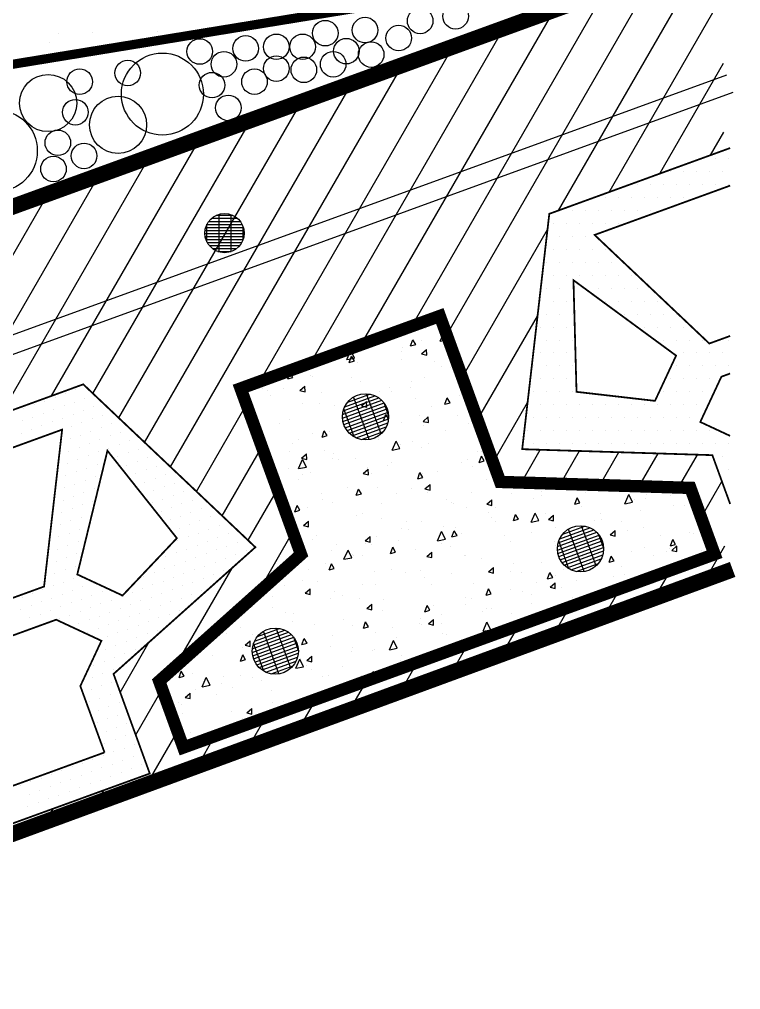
# Model space of a CAD drawing. Header units: inches. Extents: x -370 to 18, y -197 to 199.
# Drawn here: x -228.008 to -226.19, y -25.693 to -23.247 of the extents above; entities that cross this region are included whole.
import ezdxf

# ---------------------------------------------------------------- set-up
doc = ezdxf.new("R2010")
doc.units = ezdxf.units.IN
doc.header["$MEASUREMENT"] = 0
doc.layers.add('TRAMAS', color=7, linetype='Continuous')

# ---------------------------------------------------------------- blocks, each defined once
blk = doc.blocks.new('*X577')
at = {"color": 0}
for p, q in [((8.71875, 5.4375), (8.71875, 5.4375)), ((8.75, 5.4375), (8.75, 5.4375)), ((8.78125, 5.4375), (8.78125, 5.4375)), ((8.8125, 5.4375), (8.8125, 5.4375)), ((8.84375, 5.4375), (8.84375, 5.4375)), ((8.875, 5.4375), (8.875, 5.4375)), ((8.703125, 5.40625), (8.703125, 5.40625)), ((8.734375, 5.40625), (8.734375, 5.40625)), ((8.765625, 5.40625), (8.765625, 5.40625)), ((8.796875, 5.40625), (8.796875, 5.40625)), ((8.828125, 5.40625), (8.828125, 5.40625)), ((8.859375, 5.40625), (8.859375, 5.40625)), ((8.890625, 5.40625), (8.890625, 5.40625)), ((8.6875, 5.375), (8.6875, 5.375)), ((8.71875, 5.375), (8.71875, 5.375)), ((8.75, 5.375), (8.75, 5.375)), ((8.78125, 5.375), (8.78125, 5.375)), ((8.8125, 5.375), (8.8125, 5.375)), ((8.84375, 5.375), (8.84375, 5.375)), ((8.875, 5.375), (8.875, 5.375)), ((8.90625, 5.375), (8.90625, 5.375)), ((8.828125, 5.34375), (8.828125, 5.34375)), ((8.859375, 5.34375), (8.859375, 5.34375)), ((8.890625, 5.34375), (8.890625, 5.34375)), ((8.921875, 5.34375), (8.921875, 5.34375)), ((8.8125, 5.3125), (8.8125, 5.3125)), ((8.84375, 5.3125), (8.84375, 5.3125)), ((8.875, 5.3125), (8.875, 5.3125)), ((8.90625, 5.3125), (8.90625, 5.3125)), ((8.9375, 5.3125), (8.9375, 5.3125)), ((8.796875, 5.28125), (8.796875, 5.28125)), ((8.828125, 5.28125), (8.828125, 5.28125)), ((8.859375, 5.28125), (8.859375, 5.28125)), ((8.890625, 5.28125), (8.890625, 5.28125)), ((8.921875, 5.28125), (8.921875, 5.28125)), ((8.953125, 5.28125), (8.953125, 5.28125)), ((8.78125, 5.25), (8.78125, 5.25)), ((8.8125, 5.25), (8.8125, 5.25)), ((8.84375, 5.25), (8.84375, 5.25)), ((8.875, 5.25), (8.875, 5.25)), ((8.90625, 5.25), (8.90625, 5.25)), ((8.9375, 5.25), (8.9375, 5.25)), ((8.96875, 5.25), (8.96875, 5.25)), ((8.765625, 5.21875), (8.765625, 5.21875)), ((8.796875, 5.21875), (8.796875, 5.21875)), ((8.828125, 5.21875), (8.828125, 5.21875)), ((8.859375, 5.21875), (8.859375, 5.21875)), ((8.921875, 5.21875), (8.921875, 5.21875)), ((8.953125, 5.21875), (8.953125, 5.21875)), ((8.984375, 5.21875), (8.984375, 5.21875)), ((8.75, 5.1875), (8.75, 5.1875)), ((8.78125, 5.1875), (8.78125, 5.1875)), ((8.8125, 5.1875), (8.8125, 5.1875)), ((8.84375, 5.1875), (8.84375, 5.1875)), ((8.9375, 5.1875), (8.9375, 5.1875)), ((8.96875, 5.1875), (8.96875, 5.1875)), ((9, 5.1875), (9, 5.1875)), ((8.734375, 5.15625), (8.734375, 5.15625)), ((8.765625, 5.15625), (8.765625, 5.15625)), ((8.796875, 5.15625), (8.796875, 5.15625)), ((8.828125, 5.15625), (8.828125, 5.15625)), ((8.953125, 5.15625), (8.953125, 5.15625)), ((8.984375, 5.15625), (8.984375, 5.15625)), ((9.015625, 5.15625), (9.015625, 5.15625)), ((8.71875, 5.125), (8.71875, 5.125)), ((8.75, 5.125), (8.75, 5.125)), ((8.78125, 5.125), (8.78125, 5.125)), ((8.8125, 5.125), (8.8125, 5.125)), ((8.96875, 5.125), (8.96875, 5.125)), ((9, 5.125), (9, 5.125)), ((9.03125, 5.125), (9.03125, 5.125)), ((8.703125, 5.09375), (8.703125, 5.09375)), ((8.734375, 5.09375), (8.734375, 5.09375)), ((8.765625, 5.09375), (8.765625, 5.09375)), ((8.796875, 5.09375), (8.796875, 5.09375)), ((8.953125, 5.09375), (8.953125, 5.09375)), ((8.984375, 5.09375), (8.984375, 5.09375)), ((9.015625, 5.09375), (9.015625, 5.09375)), ((9.046875, 5.09375), (9.046875, 5.09375)), ((8.6875, 5.0625), (8.6875, 5.0625)), ((8.71875, 5.0625), (8.71875, 5.0625)), ((8.75, 5.0625), (8.75, 5.0625)), ((8.96875, 5.0625), (8.96875, 5.0625)), ((9, 5.0625), (9, 5.0625)), ((9.03125, 5.0625), (9.03125, 5.0625)), ((9.0625, 5.0625), (9.0625, 5.0625)), ((8.671875, 5.03125), (8.671875, 5.03125)), ((8.703125, 5.03125), (8.703125, 5.03125)), ((8.734375, 5.03125), (8.734375, 5.03125)), ((8.984375, 5.03125), (8.984375, 5.03125)), ((9.015625, 5.03125), (9.015625, 5.03125)), ((9.046875, 5.03125), (9.046875, 5.03125)), ((9.078125, 5.03125), (9.078125, 5.03125)), ((8.65625, 5), (8.65625, 5)), ((8.6875, 5), (8.6875, 5)), ((8.71875, 5), (8.71875, 5)), ((9, 5), (9, 5)), ((9.03125, 5), (9.03125, 5)), ((9.0625, 5), (9.0625, 5)), ((9.09375, 5), (9.09375, 5)), ((8.640625, 4.96875), (8.640625, 4.96875)), ((8.671875, 4.96875), (8.671875, 4.96875)), ((8.703125, 4.96875), (8.703125, 4.96875)), ((9.015625, 4.96875), (9.015625, 4.96875)), ((9.046875, 4.96875), (9.046875, 4.96875)), ((9.078125, 4.96875), (9.078125, 4.96875)), ((9.109375, 4.96875), (9.109375, 4.96875)), ((8.53125, 4.9375), (8.53125, 4.9375)), ((8.5625, 4.9375), (8.5625, 4.9375)), ((8.59375, 4.9375), (8.59375, 4.9375)), ((8.625, 4.9375), (8.625, 4.9375)), ((8.65625, 4.9375), (8.65625, 4.9375)), ((8.6875, 4.9375), (8.6875, 4.9375)), ((9, 4.9375), (9, 4.9375)), ((9.03125, 4.9375), (9.03125, 4.9375)), ((9.0625, 4.9375), (9.0625, 4.9375)), ((9.09375, 4.9375), (9.09375, 4.9375)), ((9.125, 4.9375), (9.125, 4.9375)), ((8.515625, 4.90625), (8.515625, 4.90625)), ((8.546875, 4.90625), (8.546875, 4.90625)), ((8.578125, 4.90625), (8.578125, 4.90625)), ((8.609375, 4.90625), (8.609375, 4.90625)), ((8.640625, 4.90625), (8.640625, 4.90625)), ((8.671875, 4.90625), (8.671875, 4.90625)), ((8.703125, 4.90625), (8.703125, 4.90625)), ((8.734375, 4.90625), (8.734375, 4.90625)), ((8.953125, 4.90625), (8.953125, 4.90625)), ((8.984375, 4.90625), (8.984375, 4.90625)), ((9.015625, 4.90625), (9.015625, 4.90625)), ((9.046875, 4.90625), (9.046875, 4.90625)), ((9.078125, 4.90625), (9.078125, 4.90625)), ((9.109375, 4.90625), (9.109375, 4.90625)), ((9.140625, 4.90625), (9.140625, 4.90625)), ((8.53125, 4.875), (8.53125, 4.875)), ((8.5625, 4.875), (8.5625, 4.875)), ((8.59375, 4.875), (8.59375, 4.875)), ((8.625, 4.875), (8.625, 4.875)), ((8.65625, 4.875), (8.65625, 4.875)), ((8.6875, 4.875), (8.6875, 4.875)), ((8.71875, 4.875), (8.71875, 4.875)), ((8.75, 4.875), (8.75, 4.875)), ((8.875, 4.875), (8.875, 4.875)), ((8.90625, 4.875), (8.90625, 4.875)), ((8.9375, 4.875), (8.9375, 4.875)), ((8.96875, 4.875), (8.96875, 4.875)), ((9, 4.875), (9, 4.875)), ((9.03125, 4.875), (9.03125, 4.875)), ((9.0625, 4.875), (9.0625, 4.875)), ((9.09375, 4.875), (9.09375, 4.875)), ((9.125, 4.875), (9.125, 4.875)), ((9.15625, 4.875), (9.15625, 4.875)), ((8.609375, 4.84375), (8.609375, 4.84375)), ((8.640625, 4.84375), (8.640625, 4.84375)), ((8.671875, 4.84375), (8.671875, 4.84375)), ((8.703125, 4.84375), (8.703125, 4.84375)), ((8.734375, 4.84375), (8.734375, 4.84375)), ((8.765625, 4.84375), (8.765625, 4.84375)), ((8.796875, 4.84375), (8.796875, 4.84375)), ((8.828125, 4.84375), (8.828125, 4.84375)), ((8.859375, 4.84375), (8.859375, 4.84375)), ((8.890625, 4.84375), (8.890625, 4.84375)), ((8.921875, 4.84375), (8.921875, 4.84375)), ((8.953125, 4.84375), (8.953125, 4.84375)), ((8.984375, 4.84375), (8.984375, 4.84375)), ((9.015625, 4.84375), (9.015625, 4.84375)), ((9.046875, 4.84375), (9.046875, 4.84375)), ((9.078125, 4.84375), (9.078125, 4.84375)), ((9.109375, 4.84375), (9.109375, 4.84375)), ((9.140625, 4.84375), (9.140625, 4.84375)), ((9.171875, 4.84375), (9.171875, 4.84375)), ((8.65625, 4.8125), (8.65625, 4.8125)), ((8.6875, 4.8125), (8.6875, 4.8125)), ((8.71875, 4.8125), (8.71875, 4.8125)), ((8.75, 4.8125), (8.75, 4.8125)), ((8.78125, 4.8125), (8.78125, 4.8125)), ((8.8125, 4.8125), (8.8125, 4.8125)), ((8.84375, 4.8125), (8.84375, 4.8125)), ((8.875, 4.8125), (8.875, 4.8125)), ((8.90625, 4.8125), (8.90625, 4.8125)), ((8.9375, 4.8125), (8.9375, 4.8125)), ((8.96875, 4.8125), (8.96875, 4.8125)), ((9, 4.8125), (9, 4.8125)), ((9.03125, 4.8125), (9.03125, 4.8125)), ((9.0625, 4.8125), (9.0625, 4.8125)), ((9.09375, 4.8125), (9.09375, 4.8125)), ((8.671875, 4.78125), (8.671875, 4.78125)), ((8.703125, 4.78125), (8.703125, 4.78125)), ((8.734375, 4.78125), (8.734375, 4.78125)), ((8.765625, 4.78125), (8.765625, 4.78125)), ((8.796875, 4.78125), (8.796875, 4.78125)), ((8.828125, 4.78125), (8.828125, 4.78125)), ((8.859375, 4.78125), (8.859375, 4.78125)), ((8.890625, 4.78125), (8.890625, 4.78125)), ((8.921875, 4.78125), (8.921875, 4.78125)), ((8.953125, 4.78125), (8.953125, 4.78125)), ((8.984375, 4.78125), (8.984375, 4.78125)), ((9.015625, 4.78125), (9.015625, 4.78125)), ((8.71875, 4.75), (8.71875, 4.75)), ((8.75, 4.75), (8.75, 4.75)), ((8.78125, 4.75), (8.78125, 4.75)), ((8.8125, 4.75), (8.8125, 4.75)), ((8.84375, 4.75), (8.84375, 4.75)), ((8.875, 4.75), (8.875, 4.75)), ((8.90625, 4.75), (8.90625, 4.75)), ((8.9375, 4.75), (8.9375, 4.75)), ((8.703125, 4.71875), (8.703125, 4.71875)), ((8.734375, 4.71875), (8.734375, 4.71875)), ((8.765625, 4.71875), (8.765625, 4.71875)), ((8.796875, 4.71875), (8.796875, 4.71875)), ((8.828125, 4.71875), (8.828125, 4.71875)), ((8.859375, 4.71875), (8.859375, 4.71875)), ((8.65625, 4.6875), (8.65625, 4.6875)), ((8.6875, 4.6875), (8.6875, 4.6875)), ((8.71875, 4.6875), (8.71875, 4.6875)), ((8.75, 4.6875), (8.75, 4.6875)), ((8.78125, 4.6875), (8.78125, 4.6875)), ((8.640625, 4.65625), (8.640625, 4.65625)), ((8.671875, 4.65625), (8.671875, 4.65625)), ((8.703125, 4.65625), (8.703125, 4.65625)), ((8.625, 4.625), (8.625, 4.625)), ((8.65625, 4.625), (8.65625, 4.625)), ((8.6875, 4.625), (8.6875, 4.625)), ((8.609375, 4.59375), (8.609375, 4.59375)), ((8.640625, 4.59375), (8.640625, 4.59375)), ((8.671875, 4.59375), (8.671875, 4.59375)), ((8.625, 4.5625), (8.625, 4.5625)), ((8.65625, 4.5625), (8.65625, 4.5625)), ((8.6875, 4.5625), (8.6875, 4.5625)), ((8.609375, 4.53125), (8.609375, 4.53125)), ((8.640625, 4.53125), (8.640625, 4.53125)), ((8.671875, 4.53125), (8.671875, 4.53125)), ((8.625, 4.5), (8.625, 4.5)), ((8.65625, 4.5), (8.65625, 4.5)), ((8.6875, 4.5), (8.6875, 4.5)), ((8.609375, 4.46875), (8.609375, 4.46875)), ((8.640625, 4.46875), (8.640625, 4.46875)), ((8.671875, 4.46875), (8.671875, 4.46875)), ((8.34375, 4.4375), (8.34375, 4.4375)), ((8.375, 4.4375), (8.375, 4.4375)), ((8.40625, 4.4375), (8.40625, 4.4375)), ((8.4375, 4.4375), (8.4375, 4.4375)), ((8.46875, 4.4375), (8.46875, 4.4375)), ((8.5, 4.4375), (8.5, 4.4375)), ((8.53125, 4.4375), (8.53125, 4.4375)), ((8.5625, 4.4375), (8.5625, 4.4375)), ((8.59375, 4.4375), (8.59375, 4.4375)), ((8.625, 4.4375), (8.625, 4.4375)), ((8.65625, 4.4375), (8.65625, 4.4375)), ((8.6875, 4.4375), (8.6875, 4.4375)), ((8.359375, 4.40625), (8.359375, 4.40625)), ((8.390625, 4.40625), (8.390625, 4.40625)), ((8.421875, 4.40625), (8.421875, 4.40625)), ((8.453125, 4.40625), (8.453125, 4.40625)), ((8.484375, 4.40625), (8.484375, 4.40625)), ((8.515625, 4.40625), (8.515625, 4.40625)), ((8.546875, 4.40625), (8.546875, 4.40625)), ((8.578125, 4.40625), (8.578125, 4.40625)), ((8.609375, 4.40625), (8.609375, 4.40625)), ((8.640625, 4.40625), (8.640625, 4.40625)), ((8.671875, 4.40625), (8.671875, 4.40625)), ((8.34375, 4.375), (8.34375, 4.375)), ((8.375, 4.375), (8.375, 4.375)), ((8.40625, 4.375), (8.40625, 4.375)), ((8.4375, 4.375), (8.4375, 4.375)), ((8.46875, 4.375), (8.46875, 4.375)), ((8.5, 4.375), (8.5, 4.375)), ((8.53125, 4.375), (8.53125, 4.375)), ((8.5625, 4.375), (8.5625, 4.375)), ((8.59375, 4.375), (8.59375, 4.375)), ((8.625, 4.375), (8.625, 4.375)), ((8.65625, 4.375), (8.65625, 4.375)), ((8.6875, 4.375), (8.6875, 4.375))]:
    blk.add_line(p, q, dxfattribs=at)
blk = doc.blocks.new('*X580')
at = {"color": 0}
for p, q in [((7.7326, 5.7933), (7.9504, 6.1704)), ((7.5712, 5.6137), (7.8739, 6.1381)), ((7.5207, 5.6262), (7.7998, 6.1097)), ((7.8057, 5.8199), (7.9707, 6.1057)), ((7.4476, 5.5996), (7.7267, 6.0831)), ((7.3745, 5.573), (7.6537, 6.0565)), ((7.3014, 5.5464), (7.5806, 6.03)), ((7.1724, 5.423), (7.5075, 6.0034)), ((7.8788, 5.8465), (7.971, 6.0061)), ((7.1351, 5.4584), (7.4344, 5.9768)), ((7.0978, 5.4937), (7.3614, 5.9503)), ((7.0605, 5.5291), (7.2883, 5.9237)), ((7.9519, 5.8731), (7.9712, 5.9065)), ((7.0007, 5.5255), (7.2152, 5.8971)), ((6.9276, 5.4989), (7.1421, 5.8706)), ((6.8545, 5.4723), (7.0691, 5.844)), ((6.7814, 5.4457), (6.996, 5.8174)), ((7.5935, 5.5523), (7.7167, 5.7657)), ((7.6158, 5.491), (7.7023, 5.6409)), ((7.2098, 5.3877), (7.2822, 5.5131)), ((7.6382, 5.4297), (7.688, 5.516)), ((7.2471, 5.3523), (7.3045, 5.4517)), ((7.679, 5.4004), (7.7063, 5.4478)), ((7.7357, 5.3986), (7.763, 5.446)), ((7.7924, 5.3968), (7.8197, 5.4442)), ((7.8491, 5.395), (7.8765, 5.4424)), ((7.9058, 5.3932), (7.9332, 5.4406)), ((7.9385, 5.35), (7.9686, 5.402)), ((7.2844, 5.317), (7.3268, 5.3904)), ((7.2979, 5.2403), (7.3491, 5.3291)), ((7.9446, 5.2604), (7.9726, 5.309)), ((7.1785, 5.1336), (7.2613, 5.2769)), ((7.8713, 5.2335), (7.8946, 5.2738)), ((7.798, 5.2066), (7.8215, 5.2472)), ((7.7248, 5.1797), (7.7484, 5.2206)), ((7.6515, 5.1527), (7.6753, 5.194)), ((7.0999, 5.0974), (7.1419, 5.1702)), ((7.5782, 5.1258), (7.6022, 5.1674)), ((7.5049, 5.0989), (7.5291, 5.1408)), ((7.4316, 5.072), (7.456, 5.1142)), ((7.1222, 5.0361), (7.1604, 5.1021)), ((7.3584, 5.0451), (7.3829, 5.0876)), ((7.2851, 5.0181), (7.3098, 5.061)), ((7.1385, 4.9643), (7.1827, 5.0408)), ((7.2118, 4.9912), (7.2367, 5.0344)), ((7.0653, 4.9374), (7.076, 4.9559)), ((6.992, 4.9105), (7.0029, 4.9293))]:
    blk.add_line(p, q, dxfattribs=at)
blk = doc.blocks.new('*X579')
at = {"color": 0}
for p, q in [((7.940625, 5.86875), (7.940625, 5.86875)), ((7.959375, 5.86875), (7.959375, 5.86875)), ((7.978125, 5.86875), (7.978125, 5.86875)), ((7.89375, 5.85), (7.89375, 5.85)), ((7.9125, 5.85), (7.9125, 5.85)), ((7.93125, 5.85), (7.93125, 5.85)), ((7.95, 5.85), (7.95, 5.85)), ((7.96875, 5.85), (7.96875, 5.85)), ((7.846875, 5.83125), (7.846875, 5.83125)), ((7.865625, 5.83125), (7.865625, 5.83125)), ((7.884375, 5.83125), (7.884375, 5.83125)), ((7.903125, 5.83125), (7.903125, 5.83125)), ((7.921875, 5.83125), (7.921875, 5.83125)), ((7.940625, 5.83125), (7.940625, 5.83125)), ((7.959375, 5.83125), (7.959375, 5.83125)), ((7.978125, 5.83125), (7.978125, 5.83125)), ((7.8, 5.8125), (7.8, 5.8125)), ((7.81875, 5.8125), (7.81875, 5.8125)), ((7.8375, 5.8125), (7.8375, 5.8125)), ((7.85625, 5.8125), (7.85625, 5.8125)), ((7.875, 5.8125), (7.875, 5.8125)), ((7.89375, 5.8125), (7.89375, 5.8125)), ((7.9125, 5.8125), (7.9125, 5.8125)), ((7.93125, 5.8125), (7.93125, 5.8125)), ((7.734375, 5.79375), (7.734375, 5.79375)), ((7.753125, 5.79375), (7.753125, 5.79375)), ((7.771875, 5.79375), (7.771875, 5.79375)), ((7.790625, 5.79375), (7.790625, 5.79375)), ((7.809375, 5.79375), (7.809375, 5.79375)), ((7.828125, 5.79375), (7.828125, 5.79375)), ((7.846875, 5.79375), (7.846875, 5.79375)), ((7.865625, 5.79375), (7.865625, 5.79375)), ((7.725, 5.775), (7.725, 5.775)), ((7.74375, 5.775), (7.74375, 5.775)), ((7.7625, 5.775), (7.7625, 5.775)), ((7.78125, 5.775), (7.78125, 5.775)), ((7.8, 5.775), (7.8, 5.775)), ((7.81875, 5.775), (7.81875, 5.775)), ((7.715625, 5.75625), (7.715625, 5.75625)), ((7.734375, 5.75625), (7.734375, 5.75625)), ((7.753125, 5.75625), (7.753125, 5.75625)), ((7.771875, 5.75625), (7.771875, 5.75625)), ((7.725, 5.7375), (7.725, 5.7375)), ((7.74375, 5.7375), (7.74375, 5.7375)), ((7.7625, 5.7375), (7.7625, 5.7375)), ((7.78125, 5.7375), (7.78125, 5.7375)), ((7.8, 5.7375), (7.8, 5.7375)), ((7.715625, 5.71875), (7.715625, 5.71875)), ((7.734375, 5.71875), (7.734375, 5.71875)), ((7.753125, 5.71875), (7.753125, 5.71875)), ((7.771875, 5.71875), (7.771875, 5.71875)), ((7.790625, 5.71875), (7.790625, 5.71875)), ((7.809375, 5.71875), (7.809375, 5.71875)), ((7.725, 5.7), (7.725, 5.7)), ((7.74375, 5.7), (7.74375, 5.7)), ((7.7625, 5.7), (7.7625, 5.7)), ((7.78125, 5.7), (7.78125, 5.7)), ((7.8, 5.7), (7.8, 5.7)), ((7.81875, 5.7), (7.81875, 5.7)), ((7.8375, 5.7), (7.8375, 5.7)), ((7.715625, 5.68125), (7.715625, 5.68125)), ((7.734375, 5.68125), (7.734375, 5.68125)), ((7.753125, 5.68125), (7.753125, 5.68125)), ((7.771875, 5.68125), (7.771875, 5.68125)), ((7.790625, 5.68125), (7.790625, 5.68125)), ((7.809375, 5.68125), (7.809375, 5.68125)), ((7.828125, 5.68125), (7.828125, 5.68125)), ((7.846875, 5.68125), (7.846875, 5.68125)), ((7.865625, 5.68125), (7.865625, 5.68125)), ((7.70625, 5.6625), (7.70625, 5.6625)), ((7.725, 5.6625), (7.725, 5.6625)), ((7.74375, 5.6625), (7.74375, 5.6625)), ((7.8, 5.6625), (7.8, 5.6625)), ((7.81875, 5.6625), (7.81875, 5.6625)), ((7.8375, 5.6625), (7.8375, 5.6625)), ((7.85625, 5.6625), (7.85625, 5.6625)), ((7.875, 5.6625), (7.875, 5.6625)), ((7.715625, 5.64375), (7.715625, 5.64375)), ((7.734375, 5.64375), (7.734375, 5.64375)), ((7.753125, 5.64375), (7.753125, 5.64375)), ((7.828125, 5.64375), (7.828125, 5.64375)), ((7.846875, 5.64375), (7.846875, 5.64375)), ((7.865625, 5.64375), (7.865625, 5.64375)), ((7.884375, 5.64375), (7.884375, 5.64375)), ((7.903125, 5.64375), (7.903125, 5.64375)), ((7.70625, 5.625), (7.70625, 5.625)), ((7.725, 5.625), (7.725, 5.625)), ((7.74375, 5.625), (7.74375, 5.625)), ((7.85625, 5.625), (7.85625, 5.625)), ((7.875, 5.625), (7.875, 5.625)), ((7.89375, 5.625), (7.89375, 5.625)), ((7.9125, 5.625), (7.9125, 5.625)), ((7.715625, 5.60625), (7.715625, 5.60625)), ((7.734375, 5.60625), (7.734375, 5.60625)), ((7.753125, 5.60625), (7.753125, 5.60625)), ((7.884375, 5.60625), (7.884375, 5.60625)), ((7.903125, 5.60625), (7.903125, 5.60625)), ((7.921875, 5.60625), (7.921875, 5.60625)), ((7.940625, 5.60625), (7.940625, 5.60625)), ((7.978125, 5.60625), (7.978125, 5.60625)), ((7.70625, 5.5875), (7.70625, 5.5875)), ((7.725, 5.5875), (7.725, 5.5875)), ((7.74375, 5.5875), (7.74375, 5.5875)), ((7.9125, 5.5875), (7.9125, 5.5875)), ((7.93125, 5.5875), (7.93125, 5.5875)), ((7.95, 5.5875), (7.95, 5.5875)), ((7.96875, 5.5875), (7.96875, 5.5875)), ((7.696875, 5.56875), (7.696875, 5.56875)), ((7.715625, 5.56875), (7.715625, 5.56875)), ((7.734375, 5.56875), (7.734375, 5.56875)), ((7.753125, 5.56875), (7.753125, 5.56875)), ((7.903125, 5.56875), (7.903125, 5.56875)), ((7.921875, 5.56875), (7.921875, 5.56875)), ((7.940625, 5.56875), (7.940625, 5.56875)), ((7.959375, 5.56875), (7.959375, 5.56875)), ((7.978125, 5.56875), (7.978125, 5.56875)), ((7.70625, 5.55), (7.70625, 5.55)), ((7.725, 5.55), (7.725, 5.55)), ((7.74375, 5.55), (7.74375, 5.55)), ((7.89375, 5.55), (7.89375, 5.55)), ((7.9125, 5.55), (7.9125, 5.55)), ((7.93125, 5.55), (7.93125, 5.55)), ((7.95, 5.55), (7.95, 5.55)), ((7.696875, 5.53125), (7.696875, 5.53125)), ((7.715625, 5.53125), (7.715625, 5.53125)), ((7.734375, 5.53125), (7.734375, 5.53125)), ((7.753125, 5.53125), (7.753125, 5.53125)), ((7.884375, 5.53125), (7.884375, 5.53125)), ((7.903125, 5.53125), (7.903125, 5.53125)), ((7.921875, 5.53125), (7.921875, 5.53125)), ((7.940625, 5.53125), (7.940625, 5.53125)), ((7.70625, 5.5125), (7.70625, 5.5125)), ((7.725, 5.5125), (7.725, 5.5125)), ((7.74375, 5.5125), (7.74375, 5.5125)), ((7.7625, 5.5125), (7.7625, 5.5125)), ((7.78125, 5.5125), (7.78125, 5.5125)), ((7.8, 5.5125), (7.8, 5.5125)), ((7.81875, 5.5125), (7.81875, 5.5125)), ((7.8375, 5.5125), (7.8375, 5.5125)), ((7.85625, 5.5125), (7.85625, 5.5125)), ((7.875, 5.5125), (7.875, 5.5125)), ((7.89375, 5.5125), (7.89375, 5.5125)), ((7.9125, 5.5125), (7.9125, 5.5125)), ((7.93125, 5.5125), (7.93125, 5.5125)), ((7.696875, 5.49375), (7.696875, 5.49375)), ((7.715625, 5.49375), (7.715625, 5.49375)), ((7.734375, 5.49375), (7.734375, 5.49375)), ((7.753125, 5.49375), (7.753125, 5.49375)), ((7.771875, 5.49375), (7.771875, 5.49375)), ((7.790625, 5.49375), (7.790625, 5.49375)), ((7.809375, 5.49375), (7.809375, 5.49375)), ((7.828125, 5.49375), (7.828125, 5.49375)), ((7.846875, 5.49375), (7.846875, 5.49375)), ((7.865625, 5.49375), (7.865625, 5.49375)), ((7.884375, 5.49375), (7.884375, 5.49375)), ((7.903125, 5.49375), (7.903125, 5.49375)), ((7.921875, 5.49375), (7.921875, 5.49375)), ((7.6875, 5.475), (7.6875, 5.475)), ((7.70625, 5.475), (7.70625, 5.475)), ((7.725, 5.475), (7.725, 5.475)), ((7.74375, 5.475), (7.74375, 5.475)), ((7.7625, 5.475), (7.7625, 5.475)), ((7.78125, 5.475), (7.78125, 5.475)), ((7.8, 5.475), (7.8, 5.475)), ((7.81875, 5.475), (7.81875, 5.475)), ((7.8375, 5.475), (7.8375, 5.475)), ((7.85625, 5.475), (7.85625, 5.475)), ((7.875, 5.475), (7.875, 5.475)), ((7.89375, 5.475), (7.89375, 5.475)), ((7.9125, 5.475), (7.9125, 5.475)), ((7.93125, 5.475), (7.93125, 5.475)), ((7.95, 5.475), (7.95, 5.475)), ((7.696875, 5.45625), (7.696875, 5.45625)), ((7.715625, 5.45625), (7.715625, 5.45625)), ((7.734375, 5.45625), (7.734375, 5.45625)), ((7.753125, 5.45625), (7.753125, 5.45625)), ((7.771875, 5.45625), (7.771875, 5.45625)), ((7.790625, 5.45625), (7.790625, 5.45625)), ((7.809375, 5.45625), (7.809375, 5.45625)), ((7.828125, 5.45625), (7.828125, 5.45625)), ((7.846875, 5.45625), (7.846875, 5.45625)), ((7.865625, 5.45625), (7.865625, 5.45625)), ((7.884375, 5.45625), (7.884375, 5.45625)), ((7.903125, 5.45625), (7.903125, 5.45625)), ((7.921875, 5.45625), (7.921875, 5.45625)), ((7.940625, 5.45625), (7.940625, 5.45625)), ((7.959375, 5.45625), (7.959375, 5.45625)), ((7.978125, 5.45625), (7.978125, 5.45625)), ((7.96875, 5.4375), (7.96875, 5.4375)), ((7.978125, 5.41875), (7.978125, 5.41875)), ((7.978125, 5.38125), (7.978125, 5.38125))]:
    blk.add_line(p, q, dxfattribs=at)
blk = doc.blocks.new('*X572')
at = {"color": 0}
for p, q in [((4.7644, -1.5469), (4.7969, -1.5469)), ((4.7673, -1.5437), (4.7941, -1.5437)), ((4.7721, -1.5406), (4.7893, -1.5406)), ((4.775, -1.5785), (4.775, -1.5395)), ((4.7875, -1.5781), (4.7875, -1.5399)), ((4.7605, -1.5562), (4.8008, -1.5562)), ((4.7612, -1.5531), (4.8001, -1.5531)), ((4.7625, -1.5681), (4.7625, -1.5499)), ((4.7625, -1.55), (4.7989, -1.55)), ((4.8, -1.5652), (4.8, -1.5528)), ((4.7604, -1.5594), (4.801, -1.5594)), ((4.7607, -1.5625), (4.8007, -1.5625)), ((4.7615, -1.5656), (4.7999, -1.5656)), ((4.7628, -1.5688), (4.7985, -1.5688)), ((4.7649, -1.5719), (4.7964, -1.5719)), ((4.7681, -1.575), (4.7932, -1.575)), ((4.7738, -1.5781), (4.7876, -1.5781))]:
    blk.add_line(p, q, dxfattribs=at)
blk = doc.blocks.new('*X574')
at = {"color": 0}
for p, q in [((3.4973, 4.2665), (3.4973, 4.2665)), ((3.5402, 4.2661), (3.5402, 4.2661)), ((3.6219, 4.2667), (3.6219, 4.2667)), ((3.4859, 4.255), (3.4859, 4.255)), ((3.5906, 4.2563), (3.5906, 4.2563))]:
    blk.add_line(p, q, dxfattribs=at)
blk = doc.blocks.new('*X575')
at = {"color": 0}
for p, q in [((9.3573, 5.2794), (9.3573, 5.2794)), ((9.4349, 5.28), (9.4469, 5.2944)), ((9.4349, 5.28), (9.4498, 5.2787)), ((9.4498, 5.2787), (9.4469, 5.2943)), ((9.4496, 5.296), (9.4496, 5.296)), ((9.5603, 5.2832), (9.5603, 5.2832)), ((9.583, 5.2904), (9.583, 5.2904)), ((9.6101, 5.274), (9.6296, 5.2943)), ((9.6142, 5.2643), (9.6263, 5.2787)), ((9.6292, 5.263), (9.6263, 5.2787)), ((9.6324, 5.2706), (9.6296, 5.2943)), ((9.6296, 5.2859), (9.6296, 5.2859)), ((9.7165, 5.2848), (9.7165, 5.2848)), ((9.85, 5.2791), (9.85, 5.2791)), ((9.3688, 5.2681), (9.3688, 5.2681)), ((9.3735, 5.2512), (9.3735, 5.2512)), ((9.4145, 5.2582), (9.4145, 5.2582)), ((9.4998, 5.2672), (9.4998, 5.2672)), ((9.5023, 5.2625), (9.5023, 5.2625)), ((9.6101, 5.274), (9.6324, 5.2706)), ((9.6142, 5.2643), (9.6291, 5.263)), ((9.6358, 5.2568), (9.6358, 5.2568)), ((9.7692, 5.2512), (9.7692, 5.2512)), ((9.7935, 5.2486), (9.8056, 5.263)), ((9.7935, 5.2486), (9.8085, 5.2473)), ((9.8085, 5.2473), (9.8056, 5.263)), ((9.8272, 5.2513), (9.8272, 5.2513)), ((9.8769, 5.2326), (9.8964, 5.2529)), ((9.8992, 5.2292), (9.8964, 5.2529)), ((9.4556, 5.237), (9.4731, 5.2437)), ((9.4556, 5.237), (9.4681, 5.2286)), ((9.4681, 5.2286), (9.4731, 5.2437)), ((9.6067, 5.2223), (9.6067, 5.2223)), ((9.7549, 5.2203), (9.7549, 5.2203)), ((9.7646, 5.2431), (9.7646, 5.2431)), ((9.8149, 5.2169), (9.8324, 5.2236)), ((9.8273, 5.2085), (9.8324, 5.2236)), ((9.8769, 5.2326), (9.8992, 5.2292)), ((9.8812, 5.2363), (9.8812, 5.2363)), ((9.4494, 5.2016), (9.4494, 5.2016)), ((9.512, 5.2098), (9.512, 5.2098)), ((9.6266, 5.2027), (9.6266, 5.2027)), ((9.8149, 5.2169), (9.8273, 5.2085)), ((9.3705, 5.1679), (9.3705, 5.1679)), ((9.3998, 5.169), (9.3998, 5.169)), ((9.4967, 5.1839), (9.4967, 5.1839)), ((9.8415, 5.1841), (9.8415, 5.1841)), ((9.8561, 5.1652), (9.8561, 5.1652)), ((9.5333, 5.1633), (9.5333, 5.1633)), ((9.6049, 5.1363), (9.6224, 5.143)), ((9.6173, 5.1279), (9.6224, 5.143)), ((9.6668, 5.1577), (9.6668, 5.1577)), ((9.6957, 5.1591), (9.6957, 5.1591)), ((9.6988, 5.1445), (9.6988, 5.1445)), ((9.7614, 5.1527), (9.7614, 5.1527)), ((9.8002, 5.1521), (9.8002, 5.1521)), ((9.8782, 5.1531), (9.8782, 5.1531)), ((9.3, 5.1192), (9.3023, 5.122)), ((9.3052, 5.1063), (9.3023, 5.122)), ((9.4463, 5.1112), (9.4463, 5.1112)), ((9.5409, 5.1237), (9.5409, 5.1237)), ((9.5499, 5.134), (9.5499, 5.134)), ((9.6049, 5.1363), (9.6173, 5.1279)), ((9.6235, 5.1195), (9.6235, 5.1195)), ((9.7519, 5.1371), (9.7519, 5.1371)), ((9.3, 5.1068), (9.3052, 5.1063)), ((9.3674, 5.0847), (9.3674, 5.0847)), ((9.3837, 5.103), (9.3837, 5.103)), ((9.4041, 5.109), (9.4041, 5.109)), ((9.4696, 5.0919), (9.4816, 5.1063)), ((9.4696, 5.0919), (9.4845, 5.0906)), ((9.4845, 5.0906), (9.4816, 5.1063)), ((9.4937, 5.1007), (9.4937, 5.1007)), ((9.6489, 5.0763), (9.6609, 5.0906)), ((9.6638, 5.0749), (9.6609, 5.0906)), ((9.7556, 5.1042), (9.7556, 5.1042)), ((9.3948, 5.0557), (9.4123, 5.0624)), ((9.3948, 5.0557), (9.4072, 5.0473)), ((9.4072, 5.0473), (9.4123, 5.0624)), ((9.6098, 5.0791), (9.6098, 5.0791)), ((9.6489, 5.0763), (9.6638, 5.0749)), ((9.7903, 5.0666), (9.7903, 5.0666)), ((9.8282, 5.0606), (9.8403, 5.0749)), ((9.8282, 5.0606), (9.8432, 5.0593)), ((9.8432, 5.0593), (9.8403, 5.0749)), ((9.8751, 5.0698), (9.8751, 5.0698)), ((9.3182, 5.0291), (9.3182, 5.0291)), ((9.3512, 5.0412), (9.3512, 5.0412)), ((9.3765, 5.0305), (9.3959, 5.0508)), ((9.3765, 5.0305), (9.3987, 5.027)), ((9.3987, 5.027), (9.3959, 5.0508)), ((9.464, 5.0541), (9.464, 5.0541)), ((9.4846, 5.0356), (9.4846, 5.0356)), ((9.6181, 5.0299), (9.6181, 5.0299)), ((9.6205, 5.0362), (9.6205, 5.0362)), ((9.6331, 5.0459), (9.6331, 5.0459)), ((9.6957, 5.0541), (9.6957, 5.0541)), ((9.7489, 5.0538), (9.7489, 5.0538)), ((9.7541, 5.0356), (9.7716, 5.0424)), ((9.7541, 5.0356), (9.7665, 5.0273)), ((9.7665, 5.0272), (9.7716, 5.0424)), ((9.3179, 5.0044), (9.3179, 5.0044)), ((9.3644, 5.0015), (9.3644, 5.0015)), ((9.3805, 5.0126), (9.3805, 5.0126)), ((9.4039, 5.0076), (9.4039, 5.0076)), ((9.4752, 5.0251), (9.4752, 5.0251)), ((9.4907, 5.0175), (9.4907, 5.0175)), ((9.5373, 5.002), (9.5373, 5.002)), ((9.6433, 4.9891), (9.6627, 5.0094)), ((9.6655, 4.9857), (9.6627, 5.0094)), ((9.7515, 5.0243), (9.7515, 5.0243)), ((9.8511, 5.0167), (9.8511, 5.0167)), ((9.885, 5.0187), (9.885, 5.0187)), ((9.6433, 4.9891), (9.6655, 4.9857)), ((9.6708, 4.9964), (9.6708, 4.9964)), ((9.7053, 4.9917), (9.7053, 4.9917)), ((9.8042, 4.9907), (9.8042, 4.9907)), ((9.8721, 4.9866), (9.8721, 4.9866)), ((9.8825, 4.9888), (9.8825, 4.9888)), ((9.544, 4.955), (9.5615, 4.9617)), ((9.544, 4.955), (9.5565, 4.9466)), ((9.5565, 4.9466), (9.5615, 4.9617)), ((9.5595, 4.9666), (9.5595, 4.9666)), ((9.5673, 4.9473), (9.5673, 4.9473)), ((9.6175, 4.953), (9.6175, 4.953)), ((9.6299, 4.9555), (9.6299, 4.9555)), ((9.7246, 4.968), (9.7246, 4.968)), ((9.7458, 4.9706), (9.7458, 4.9706)), ((9.3249, 4.9196), (9.337, 4.9339)), ((9.3249, 4.9196), (9.3399, 4.9183)), ((9.3399, 4.9183), (9.337, 4.9339)), ((9.3613, 4.9183), (9.3613, 4.9183)), ((9.4094, 4.9265), (9.4094, 4.9265)), ((9.4137, 4.9416), (9.4137, 4.9416)), ((9.4876, 4.9343), (9.4876, 4.9343)), ((9.5043, 4.9039), (9.5163, 4.9183)), ((9.5192, 4.9026), (9.5163, 4.9183)), ((9.3014, 4.9141), (9.3014, 4.9141)), ((9.3147, 4.914), (9.3147, 4.914)), ((9.4349, 4.9085), (9.4349, 4.9085)), ((9.5043, 4.9039), (9.5192, 4.9026)), ((9.5683, 4.9029), (9.5683, 4.9029)), ((9.6836, 4.8882), (9.6956, 4.9026)), ((9.6985, 4.8869), (9.6956, 4.9026)), ((9.7018, 4.8972), (9.7018, 4.8972)), ((9.8167, 4.8902), (9.8167, 4.8902)), ((9.8352, 4.8916), (9.8352, 4.8916)), ((9.8691, 4.9034), (9.8691, 4.9034)), ((9.8793, 4.8984), (9.8793, 4.8984)), ((9.334, 4.8744), (9.3515, 4.8811)), ((9.334, 4.8744), (9.3464, 4.866)), ((9.3464, 4.866), (9.3515, 4.8811)), ((9.6144, 4.8698), (9.6144, 4.8698)), ((9.6588, 4.8694), (9.6588, 4.8694)), ((9.6836, 4.8882), (9.6985, 4.8869)), ((9.7428, 4.8874), (9.7428, 4.8874)), ((9.8408, 4.8675), (9.8408, 4.8675)), ((9.8629, 4.8725), (9.8749, 4.8869)), ((9.8629, 4.8725), (9.8778, 4.8712)), ((9.8778, 4.8712), (9.875, 4.8869)), ((9.4846, 4.851), (9.4846, 4.851)), ((9.5015, 4.8487), (9.5015, 4.8487)), ((9.5641, 4.8569), (9.5641, 4.8569)), ((9.6932, 4.8544), (9.7108, 4.8611)), ((9.6932, 4.8544), (9.7057, 4.846)), ((9.695, 4.8425), (9.695, 4.8425)), ((9.7057, 4.846), (9.7108, 4.8611)), ((9.3436, 4.8279), (9.3436, 4.8279)), ((9.3583, 4.835), (9.3583, 4.835)), ((9.5492, 4.8175), (9.5492, 4.8175)), ((9.866, 4.8202), (9.866, 4.8202)), ((9.3862, 4.7808), (9.3862, 4.7808)), ((9.4034, 4.7924), (9.4034, 4.7924)), ((9.4832, 4.7737), (9.5007, 4.7804)), ((9.4956, 4.7653), (9.5007, 4.7804)), ((9.6114, 4.7866), (9.6114, 4.7866)), ((9.7397, 4.8042), (9.7397, 4.8042)), ((9.7509, 4.7916), (9.7509, 4.7916)), ((9.7549, 4.7876), (9.7549, 4.7876)), ((9.8135, 4.7998), (9.8135, 4.7998)), ((9.1803, 4.7472), (9.1865, 4.7546)), ((9.1953, 4.7459), (9.1932, 4.7573)), ((9.2576, 4.7674), (9.2576, 4.7674)), ((9.3055, 4.7528), (9.3055, 4.7528)), ((9.4096, 4.7456), (9.4291, 4.7659)), ((9.4318, 4.7421), (9.4291, 4.7659)), ((9.4815, 4.7678), (9.4815, 4.7678)), ((9.4832, 4.7737), (9.4956, 4.7653)), ((9.4983, 4.7583), (9.4983, 4.7583)), ((9.5197, 4.7751), (9.5197, 4.7751)), ((9.593, 4.7708), (9.593, 4.7708)), ((9.6091, 4.7626), (9.6091, 4.7626)), ((9.6531, 4.7695), (9.6531, 4.7695)), ((9.7866, 4.7638), (9.7866, 4.7638)), ((9.8425, 4.7537), (9.86, 4.7604)), ((9.8425, 4.7537), (9.8549, 4.7453)), ((9.8549, 4.7453), (9.86, 4.7604)), ((9.92, 4.7582), (9.92, 4.7582)), ((9.9928, 4.7557), (9.9928, 4.7557)), ((9.1803, 4.7472), (9.1953, 4.7459)), ((9.2269, 4.7342), (9.2269, 4.7342)), ((9.2779, 4.7293), (9.2779, 4.7293)), ((9.3553, 4.7518), (9.3553, 4.7518)), ((9.3596, 4.7315), (9.3717, 4.7459)), ((9.3596, 4.7315), (9.3746, 4.7302)), ((9.3746, 4.7302), (9.3717, 4.7459)), ((9.4096, 4.7456), (9.4318, 4.7421)), ((9.4358, 4.7501), (9.4358, 4.7501)), ((9.4389, 4.7472), (9.4389, 4.7472)), ((9.4633, 4.7375), (9.4633, 4.7375)), ((9.539, 4.7158), (9.551, 4.7302)), ((9.5539, 4.7145), (9.551, 4.7302)), ((9.5724, 4.7415), (9.5724, 4.7415)), ((9.7058, 4.7359), (9.7058, 4.7359)), ((9.8393, 4.7303), (9.8393, 4.7303)), ((9.863, 4.737), (9.863, 4.737)), ((10.0003, 4.7345), (10.0003, 4.7345)), ((9.0971, 4.7155), (9.0971, 4.7155)), ((9.1206, 4.7086), (9.1206, 4.7086)), ((9.1832, 4.7168), (9.1832, 4.7168)), ((9.2731, 4.6931), (9.2906, 4.6998)), ((9.2856, 4.6847), (9.2906, 4.6998)), ((9.3175, 4.7125), (9.3175, 4.7125)), ((9.539, 4.7158), (9.5539, 4.7145)), ((9.6083, 4.7033), (9.6083, 4.7033)), ((9.6764, 4.7042), (9.6959, 4.7245)), ((9.6764, 4.7042), (9.6986, 4.7007)), ((9.6987, 4.7007), (9.6959, 4.7245)), ((9.7183, 4.7002), (9.7303, 4.7145)), ((9.7183, 4.7002), (9.7332, 4.6989)), ((9.7332, 4.6988), (9.7303, 4.7145)), ((9.7367, 4.7209), (9.7367, 4.7209)), ((9.7477, 4.7012), (9.7477, 4.7012)), ((9.8424, 4.7137), (9.8424, 4.7137)), ((9.8504, 4.7001), (9.8504, 4.7001)), ((9.8976, 4.6845), (9.9096, 4.6988)), ((9.9125, 4.6832), (9.9096, 4.6988)), ((9.9727, 4.7246), (9.9727, 4.7246)), ((9.9962, 4.7251), (9.9962, 4.7251)), ((9.1717, 4.6875), (9.1717, 4.6875)), ((9.2731, 4.6931), (9.2856, 4.6847)), ((9.4785, 4.6846), (9.4785, 4.6846)), ((9.5273, 4.6722), (9.5273, 4.6722)), ((9.6324, 4.6731), (9.6499, 4.6798)), ((9.6324, 4.6731), (9.6449, 4.6647)), ((9.6449, 4.6647), (9.6499, 4.6798)), ((9.6852, 4.693), (9.6852, 4.693)), ((9.7046, 4.6751), (9.7046, 4.6751)), ((9.8976, 4.6845), (9.9125, 4.6832)), ((9.9432, 4.6628), (9.9627, 4.6831)), ((9.9655, 4.6594), (9.9627, 4.6831)), ((9.9898, 4.6725), (9.9898, 4.6725)), ((10.0769, 4.6688), (10.089, 4.6831)), ((10.0918, 4.6675), (10.089, 4.6831)), ((10.1181, 4.6901), (10.1181, 4.6901)), ((9.0259, 4.6625), (9.0259, 4.6625)), ((9.0695, 4.665), (9.0695, 4.665)), ((9.203, 4.6593), (9.203, 4.6593)), ((9.2239, 4.651), (9.2239, 4.651)), ((9.3365, 4.6537), (9.3365, 4.6537)), ((9.3522, 4.6686), (9.3522, 4.6686)), ((9.37, 4.6515), (9.37, 4.6515)), ((9.4326, 4.6597), (9.4326, 4.6597)), ((9.4699, 4.648), (9.4699, 4.648)), ((9.5588, 4.6501), (9.5588, 4.6501)), ((9.8599, 4.6537), (9.8599, 4.6537)), ((9.9432, 4.6628), (9.9655, 4.6594)), ((9.9917, 4.653), (10.0092, 4.6598)), ((9.9917, 4.653), (10.0041, 4.6447)), ((9.9971, 4.6441), (9.9971, 4.6441)), ((10.0041, 4.6447), (10.0092, 4.6598)), ((10.0769, 4.6688), (10.0918, 4.6675)), ((10.0918, 4.6566), (10.0918, 4.6566)), ((10.2562, 4.6531), (10.259, 4.6564)), ((10.2562, 4.6531), (10.2704, 4.6519)), ((8.9677, 4.6162), (8.9677, 4.6162)), ((9.0631, 4.6125), (9.0806, 4.6192)), ((9.0755, 4.6041), (9.0806, 4.6192)), ((9.094, 4.6322), (9.094, 4.6322)), ((9.1174, 4.6182), (9.1174, 4.6182)), ((9.2121, 4.6307), (9.2121, 4.6307)), ((9.413, 4.625), (9.413, 4.625)), ((9.6034, 4.6424), (9.6034, 4.6424)), ((9.6053, 4.6201), (9.6053, 4.6201)), ((9.7337, 4.6377), (9.7337, 4.6377)), ((9.7368, 4.6368), (9.7368, 4.6368)), ((9.8703, 4.6311), (9.8703, 4.6311)), ((9.9345, 4.6359), (9.9345, 4.6359)), ((10.0037, 4.6255), (10.0037, 4.6255)), ((10.1372, 4.6198), (10.1372, 4.6198)), ((10.21, 4.6214), (10.2295, 4.6417)), ((10.21, 4.6214), (10.2323, 4.618)), ((10.2323, 4.618), (10.2295, 4.6417)), ((10.2414, 4.6229), (10.2414, 4.6229)), ((10.2774, 4.626), (10.2774, 4.626)), ((8.8394, 4.5986), (8.8394, 4.5986)), ((8.8564, 4.5906), (8.8684, 4.6049)), ((8.8564, 4.5906), (8.8713, 4.5892)), ((8.8713, 4.5892), (8.8684, 4.6049)), ((8.897, 4.5892), (8.897, 4.5892)), ((9.0357, 4.5749), (9.0477, 4.5892)), ((9.0506, 4.5735), (9.0478, 4.5892)), ((9.0548, 4.61), (9.0548, 4.61)), ((9.0631, 4.6125), (9.0755, 4.6041)), ((9.2672, 4.6), (9.2672, 4.6)), ((9.4224, 4.5924), (9.4399, 4.5992)), ((9.4224, 4.5924), (9.4348, 4.584)), ((9.4348, 4.584), (9.4399, 4.5991)), ((9.4755, 4.6014), (9.4755, 4.6014)), ((9.6194, 4.5944), (9.6194, 4.5944)), ((9.682, 4.6026), (9.682, 4.6026)), ((9.7767, 4.6151), (9.7767, 4.6151)), ((9.9867, 4.5892), (9.9867, 4.5892)), ((10.1151, 4.6069), (10.1151, 4.6069)), ((10.1316, 4.601), (10.1316, 4.601)), ((10.2706, 4.6142), (10.2706, 4.6142)), ((10.3412, 4.5994), (10.3412, 4.5994)), ((8.8023, 4.5767), (8.8023, 4.5767)), ((8.9091, 4.5434), (8.9286, 4.5637)), ((8.9314, 4.54), (8.9286, 4.5637)), ((9.0357, 4.5749), (9.0506, 4.5736)), ((9.1214, 4.575), (9.1214, 4.575)), ((9.215, 4.5592), (9.2271, 4.5735)), ((9.2208, 4.5678), (9.2208, 4.5678)), ((9.23, 4.5579), (9.2271, 4.5735)), ((9.3492, 4.5854), (9.3492, 4.5854)), ((9.3668, 4.5611), (9.3668, 4.5611)), ((9.4615, 4.5736), (9.4615, 4.5736)), ((9.7816, 4.5724), (9.7992, 4.5791)), ((9.7816, 4.5724), (9.7941, 4.564)), ((9.7941, 4.564), (9.7992, 4.5791)), ((9.8569, 4.5705), (9.8569, 4.5705)), ((9.9858, 4.576), (9.9858, 4.576)), ((10.1839, 4.5787), (10.1839, 4.5787)), ((10.2465, 4.587), (10.2465, 4.587)), ((10.3373, 4.5711), (10.3373, 4.5711)), ((8.853, 4.5318), (8.8705, 4.5385)), ((8.8655, 4.5234), (8.8705, 4.5385)), ((8.8874, 4.5428), (8.8874, 4.5428)), ((8.9091, 4.5434), (8.9314, 4.54)), ((8.9647, 4.533), (8.9647, 4.533)), ((8.9756, 4.5499), (8.9756, 4.5499)), ((9.0209, 4.5372), (9.0209, 4.5372)), ((9.091, 4.549), (9.091, 4.549)), ((9.215, 4.5592), (9.23, 4.5579)), ((9.3042, 4.5529), (9.3042, 4.5529)), ((9.3943, 4.5435), (9.4064, 4.5579)), ((9.3943, 4.5435), (9.4093, 4.5422)), ((9.4093, 4.5422), (9.4064, 4.5578)), ((9.5736, 4.5278), (9.5857, 4.5422)), ((9.5886, 4.5265), (9.5857, 4.5422)), ((9.6023, 4.5369), (9.6023, 4.5369)), ((9.7306, 4.5545), (9.7306, 4.5545)), ((9.84, 4.5509), (9.84, 4.5509)), ((9.8688, 4.5373), (9.8688, 4.5373)), ((9.9314, 4.5455), (9.9314, 4.5455)), ((10.026, 4.558), (10.026, 4.558)), ((10.1409, 4.5524), (10.1584, 4.5591)), ((10.1409, 4.5524), (10.1534, 4.544)), ((10.1534, 4.544), (10.1584, 4.5591)), ((10.1915, 4.5461), (10.1915, 4.5461)), ((10.2383, 4.5396), (10.2383, 4.5396)), ((10.3682, 4.5584), (10.3682, 4.5584)), ((8.8067, 4.5149), (8.8067, 4.5149)), ((8.8298, 4.5249), (8.8298, 4.5249)), ((8.8363, 4.5154), (8.8363, 4.5154)), ((8.853, 4.5318), (8.8655, 4.5234)), ((8.9401, 4.5093), (8.9401, 4.5093)), ((8.9891, 4.5114), (8.9891, 4.5114)), ((9.0517, 4.5196), (9.0517, 4.5196)), ((9.1463, 4.5321), (9.1463, 4.5321)), ((9.1543, 4.5316), (9.1543, 4.5316)), ((9.1759, 4.502), (9.1954, 4.5223)), ((9.1982, 4.4986), (9.1954, 4.5223)), ((9.2123, 4.5118), (9.2298, 4.5185)), ((9.2123, 4.5118), (9.2247, 4.5034)), ((9.2247, 4.5034), (9.2298, 4.5185)), ((9.2878, 4.5259), (9.2878, 4.5259)), ((9.4212, 4.5203), (9.4212, 4.5203)), ((9.4724, 4.5182), (9.4724, 4.5182)), ((9.5547, 4.5146), (9.5547, 4.5146)), ((9.5736, 4.5278), (9.5886, 4.5265)), ((9.6881, 4.509), (9.6881, 4.509)), ((9.6943, 4.5259), (9.6943, 4.5259)), ((9.7109, 4.5165), (9.7109, 4.5165)), ((9.753, 4.5121), (9.765, 4.5265)), ((9.753, 4.5121), (9.7679, 4.5108)), ((9.7679, 4.5108), (9.765, 4.5265)), ((9.9323, 4.4964), (9.9443, 4.5108)), ((9.9472, 4.4951), (9.9443, 4.5108)), ((9.9837, 4.506), (9.9837, 4.506)), ((10.0457, 4.5211), (10.0457, 4.5211)), ((10.1121, 4.5236), (10.1121, 4.5236)), ((8.8312, 4.4906), (8.8312, 4.4906)), ((9.0736, 4.5036), (9.0736, 4.5036)), ((9.1759, 4.502), (9.1982, 4.4986)), ((9.207, 4.498), (9.207, 4.498)), ((9.2178, 4.4845), (9.2178, 4.4845)), ((9.3405, 4.4923), (9.3405, 4.4923)), ((9.3461, 4.5021), (9.3461, 4.5021)), ((9.4427, 4.4607), (9.4622, 4.481)), ((9.465, 4.4572), (9.4622, 4.481)), ((9.4739, 4.4867), (9.4739, 4.4867)), ((9.5485, 4.5009), (9.5485, 4.5009)), ((9.5536, 4.4958), (9.5536, 4.4958)), ((9.5716, 4.4918), (9.5891, 4.4985)), ((9.5716, 4.4918), (9.584, 4.4834)), ((9.584, 4.4834), (9.5891, 4.4985)), ((9.6074, 4.4811), (9.6074, 4.4811)), ((9.6162, 4.504), (9.6162, 4.504)), ((9.8216, 4.5034), (9.8216, 4.5034)), ((9.8539, 4.4873), (9.8539, 4.4873)), ((9.9, 4.496), (9.9, 4.496)), ((9.9309, 4.4718), (9.9484, 4.4785)), ((9.9323, 4.4964), (9.9472, 4.4951)), ((9.9433, 4.4634), (9.9484, 4.4785)), ((9.9551, 4.4977), (9.9551, 4.4977)), ((10.0885, 4.4921), (10.0885, 4.4921)), ((10.1116, 4.4807), (10.1236, 4.4951)), ((10.1116, 4.4807), (10.1265, 4.4794)), ((10.1182, 4.4801), (10.1182, 4.4801)), ((10.1265, 4.4794), (10.1236, 4.4951)), ((10.1807, 4.4884), (10.1807, 4.4884)), ((10.222, 4.4865), (10.222, 4.4865)), ((10.2754, 4.5008), (10.2754, 4.5008)), ((10.2909, 4.465), (10.303, 4.4794)), ((10.3058, 4.4637), (10.303, 4.4794)), ((10.3554, 4.4808), (10.3554, 4.4808)), ((9.0879, 4.4658), (9.0879, 4.4658)), ((9.2385, 4.4543), (9.2385, 4.4543)), ((9.2569, 4.4508), (9.2569, 4.4508)), ((9.301, 4.4625), (9.301, 4.4625)), ((9.3957, 4.475), (9.3957, 4.475)), ((9.4027, 4.4759), (9.4027, 4.4759)), ((9.4427, 4.4607), (9.465, 4.4572)), ((9.5992, 4.4537), (9.5992, 4.4537)), ((9.7276, 4.4713), (9.7276, 4.4713)), ((9.7409, 4.4754), (9.7409, 4.4754)), ((9.7542, 4.471), (9.7542, 4.471)), ((9.8743, 4.4698), (9.8743, 4.4698)), ((9.9309, 4.4718), (9.9433, 4.4634)), ((9.9603, 4.4594), (9.9603, 4.4594)), ((10.0078, 4.4642), (10.0078, 4.4642)), ((10.1412, 4.4585), (10.1412, 4.4585)), ((10.2353, 4.4564), (10.2353, 4.4564)), ((10.2747, 4.4529), (10.2747, 4.4529)), ((10.287, 4.4586), (10.287, 4.4586)), ((10.2902, 4.4517), (10.3077, 4.4585)), ((10.2902, 4.4517), (10.3026, 4.4433)), ((10.2909, 4.465), (10.3058, 4.4637)), ((10.3026, 4.4433), (10.3077, 4.4584)), ((10.3651, 4.4752), (10.3651, 4.4752)), ((8.8333, 4.4322), (8.8333, 4.4322)), ((8.9617, 4.4498), (8.9617, 4.4498)), ((9.0023, 4.4312), (9.0198, 4.4379)), ((9.0023, 4.4312), (9.0147, 4.4228)), ((9.0147, 4.4228), (9.0198, 4.4379)), ((9.0806, 4.4335), (9.0806, 4.4335)), ((9.1111, 4.4258), (9.1111, 4.4258)), ((9.4694, 4.4349), (9.4694, 4.4349)), ((9.6084, 4.446), (9.6084, 4.446)), ((9.7096, 4.4193), (9.729, 4.4396)), ((9.7318, 4.4158), (9.729, 4.4396)), ((9.803, 4.4386), (9.803, 4.4386)), ((9.8656, 4.4469), (9.8656, 4.4469)), ((10.109, 4.4404), (10.109, 4.4404)), ((10.1412, 4.4336), (10.1412, 4.4336)), ((8.8377, 4.4158), (8.8377, 4.4158)), ((8.8911, 4.4025), (8.9031, 4.4169)), ((8.8911, 4.4025), (8.906, 4.4012)), ((8.906, 4.4012), (8.9031, 4.4169)), ((8.9233, 4.4128), (8.9233, 4.4128)), ((8.9653, 4.4008), (8.9653, 4.4008)), ((8.9711, 4.4101), (8.9711, 4.4101)), ((8.9859, 4.421), (8.9859, 4.421)), ((9.0814, 4.4), (9.0824, 4.4012)), ((9.0827, 4.4), (9.0824, 4.4012)), ((9.1046, 4.4045), (9.1046, 4.4045)), ((9.2147, 4.4013), (9.2147, 4.4013)), ((9.3431, 4.4189), (9.3431, 4.4189)), ((9.3615, 4.4111), (9.379, 4.4179)), ((9.3615, 4.4111), (9.374, 4.4028)), ((9.374, 4.4028), (9.379, 4.4179)), ((9.4626, 4.421), (9.4626, 4.421)), ((9.5504, 4.4054), (9.5504, 4.4054)), ((9.6451, 4.4179), (9.6451, 4.4179)), ((9.7096, 4.4193), (9.7318, 4.4158)), ((9.8508, 4.4041), (9.8508, 4.4041)), ((9.9807, 4.4228), (9.9807, 4.4228)), ((9.9954, 4.4086), (9.9954, 4.4086)), ((10.2097, 4.4022), (10.2097, 4.4022)), ((10.3676, 4.423), (10.3676, 4.423))]:
    blk.add_line(p, q, dxfattribs=at)
blk = doc.blocks.new('*X576')
at = {"color": 0}
for p, q in [((2.8545, 6.3469), (2.9455, 6.3469)), ((2.8668, 6.3563), (2.9332, 6.3563)), ((2.8875, 6.2359), (2.8875, 6.3641)), ((2.925, 6.2396), (2.925, 6.3604)), ((2.8374, 6.3187), (2.9626, 6.3187)), ((2.841, 6.3281), (2.959, 6.3281)), ((2.8465, 6.3375), (2.9535, 6.3375)), ((2.85, 6.258), (2.85, 6.342)), ((2.9625, 6.281), (2.9625, 6.319)), ((2.8347, 6.3), (2.9653, 6.3)), ((2.8353, 6.3094), (2.9647, 6.3094)), ((2.8353, 6.2906), (2.9647, 6.2906)), ((2.8374, 6.2812), (2.9626, 6.2812)), ((2.841, 6.2719), (2.959, 6.2719)), ((2.8465, 6.2625), (2.9535, 6.2625)), ((2.8545, 6.2531), (2.9455, 6.2531)), ((2.8668, 6.2437), (2.9332, 6.2437))]:
    blk.add_line(p, q, dxfattribs=at)
blk = doc.blocks.new('A$C19EF2EDB')
for p, q in [((14.30606, 7.43959), (9.06263, 5.53114)), ((14.32218, 7.3953), (9.06005, 5.48004))]:
    blk.add_line(p, q)
at = {"const_width": 0.02326}
blk.add_lwpolyline([(13.28157, 7.96033), (13.27713, 7.93147, -0.4030868), (13.20785, 7.84543), (10.07107, 7.35131, 0.4515588), (9.92693, 7.12436), (9.97735, 6.86688, 0.3549331), (10.07099, 6.84191), (10.36575, 6.88962, 0.4220892), (10.42012, 6.97835), (10.40937, 7.02285, -0.4261719), (10.509, 7.14059), (14.02103, 7.7143, 0.3809046), (14.16477, 7.84992), (14.07424, 8.30819, 0.238425), (13.99069, 8.3366), (13.78299, 8.30763)], format="xyb", dxfattribs=at)
blk.add_lwpolyline([(14.1976, 7.72254, 0.04016, 0.04016, 0), (14.1976, 7.72254, 0.04016, 0.04016, 0), (14.1976, 7.72254, 0.04016, 0.04016, 0), (0.9202, 2.89507, 0.04016, 0.04016, 0), (1.09188, 2.42337, 0.04016, 0.04016, 0), (1.27842, 2.44039, 0.03492, 0.03492, -2.6324279), (1.41088, 2.45127, 0.04016, 0.04016, 0), (1.41088, 2.45127, 0.04016, 0.04016, 0), (2.95427, 2.02861, 0.04016, 0.04016, 0), (2.95427, 2.02861, 0.04016, 0.04016, 0), (2.95427, 2.02861, 0.04016, 0.04016, 0), (6.97657, 3.49748, 0.04016, 0.04016, 0)], format="xyseb")
at = {"color": 2, "const_width": 0.00445}
for points in [[(14.31497, 7.25565), (13.85916, 7.08975), (13.79087, 6.49633), (14.27016, 6.48126), (14.31497, 6.35814)], [(14.31497, 7.16089), (13.97329, 7.03653), (14.26247, 6.76274), (14.31497, 6.78185)], [(13.92007, 6.9224), (14.17879, 6.73228), (14.12557, 6.61815), (13.92776, 6.64092), (13.92007, 6.9224)], [(14.31497, 6.68709), (14.29292, 6.67906), (14.2397, 6.56493), (14.31497, 6.52984)], [(11.26197, 6.14208), (12.68446, 6.65982), (13.11822, 6.24914), (12.76075, 5.92951), (12.85212, 5.67848), (11.59698, 5.22165)], [(12.33468, 6.05871), (12.21286, 6.39342), (12.63124, 6.54569), (12.58571, 6.15008), (12.33468, 6.05871)], [(12.74537, 6.49247), (12.66939, 6.18053), (12.78352, 6.12731), (12.92041, 6.2719), (12.74537, 6.49247)], [(12.48696, 5.64033), (12.73799, 5.7317), (12.48696, 5.64033), (12.36514, 5.97504), (12.61617, 6.0664), (12.7303, 6.01318), (12.67708, 5.89905), (12.73799, 5.7317)]]:
    blk.add_lwpolyline(points, dxfattribs=at)
for points, const_width in [([(13.08112, 6.64945), (13.23339, 6.23107), (12.87593, 5.91144), (12.93684, 5.74409), (14.27565, 6.23138), (14.21474, 6.39873), (13.73545, 6.4138), (13.58317, 6.83218), (13.08112, 6.64945)], 0.03117), ([(12.93684, 5.74409), (12.87593, 5.91144), (13.23339, 6.23107), (13.08112, 6.64945), (13.58317, 6.83218), (13.73545, 6.4138), (14.21474, 6.39873), (14.27565, 6.23138), (12.93684, 5.74409)], 0.00445), ([(9.9892, 4.60155), (14.32123, 6.19306)], 0.04016)]:
    blk.add_lwpolyline(points, dxfattribs=dict(const_width=const_width))
at = {"color": 8, "transparency": 33554610}
for centre, radius in [((13.53364, 7.57615), 0.03223), ((13.62287, 7.58797), 0.03223), ((13.39476, 7.55303), 0.03223), ((13.29446, 7.54532), 0.03223), ((13.47966, 7.53295), 0.03223), ((13.09386, 7.50679), 0.03223), ((13.17121, 7.51095), 0.03223), ((13.23731, 7.51095), 0.03223), ((12.97813, 7.49908), 0.03223), ((13.34747, 7.49994), 0.03223), ((13.41019, 7.49137), 0.03223), ((12.88396, 7.39168), 0.10333), ((13.03902, 7.46693), 0.03223), ((13.17121, 7.45593), 0.03223), ((13.31442, 7.46693), 0.03223), ((12.79667, 7.44492), 0.03223), ((13.24045, 7.45284), 0.03223), ((12.59583, 7.36915), 0.07205), ((12.6755, 7.42292), 0.03223), ((13.00899, 7.4143), 0.03223), ((13.11613, 7.42292), 0.03223), ((13.05004, 7.35689), 0.03223), ((12.66448, 7.34589), 0.03223), ((12.77209, 7.31413), 0.07205), ((12.46535, 7.24863), 0.10333), ((12.62042, 7.26886), 0.03223), ((12.68651, 7.23585), 0.03223), ((12.6094, 7.20284), 0.03223), ((13.04059, 7.04119), 0.04946), ((13.39601, 6.57808), 0.05817), ((13.93784, 6.24521), 0.05817), ((13.16848, 5.98724), 0.05817)]:
    blk.add_circle(centre, radius, dxfattribs=at)
for name, p, xscale, yscale, zscale, rotation in [('*X574', (5.74923, -1.14231), 2.0079, 2.0079, 2.0079, 1), ('*X575', (6.9134, -0.61774), 0.89046, 0.89046, 0.89046, 19.99999999999998), ('*X576', (12.88811, 0.42329), 0.89046, 0.89046, 0.89046, 19.99999999999998), ('*X576', (13.42993, 0.09042), 0.89046, 0.89046, 0.89046, 19.99999999999998), ('*X576', (12.66057, -0.16755), 0.89046, 0.89046, 0.89046, 19.99999999999998)]:
    blk.add_blockref(name, p, dxfattribs=dict(xscale=xscale, yscale=yscale, zscale=zscale, rotation=rotation))
at = {"color": 8, "transparency": 33554610, "xscale": 1.746, "yscale": 1.746, "zscale": 1.746}
blk.add_blockref('*X580', (0.38121, -3.01691), dxfattribs=at)
at = {"color": 2, "xscale": 1.746, "yscale": 1.746, "zscale": 1.746}
blk.add_blockref('*X579', (0.38121, -3.01691), dxfattribs=at)
at = {"xscale": 2.435080725, "yscale": 2.435080725, "zscale": 2.435080725}
blk.add_blockref('*X572', (1.39928, 10.83753), dxfattribs=at)
at = {"color": 2, "xscale": 0.89046, "yscale": 0.89046, "zscale": 0.89046, "rotation": 19.99999999999998}
blk.add_blockref('*X577', (6.89552, -0.60662), dxfattribs=at)

msp = doc.modelspace()

# ---------------------------------------------------------------- block references
at = {"layer": 'TRAMAS'}
msp.add_blockref('A$C19EF2EDB', (-240.53178, -30.82661), dxfattribs=at)

doc.saveas('drawing.dxf')
